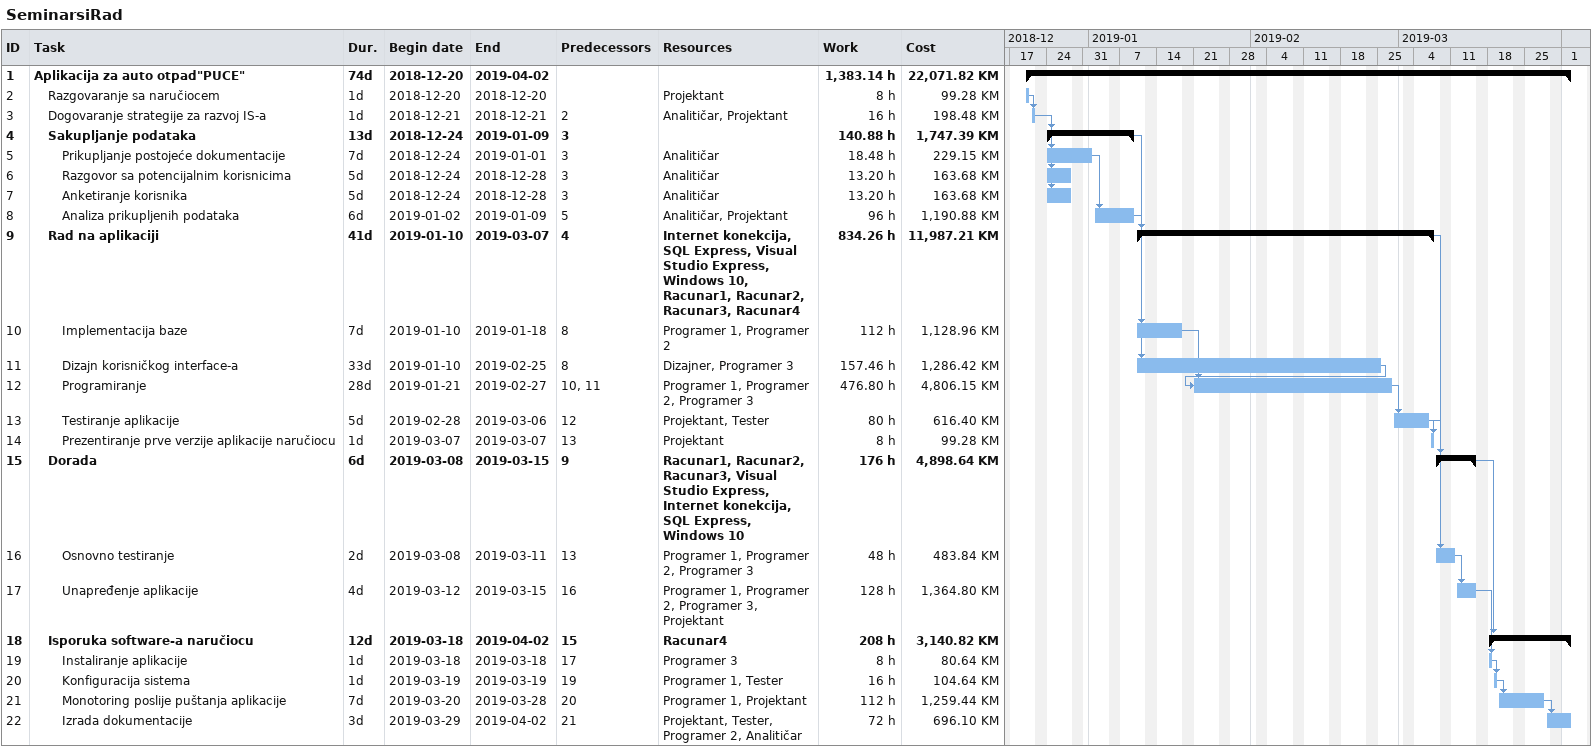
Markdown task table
SeminarsiRad

| ID | Level | Task | Duration | Start | Finish | Predecessors | Resources | Work (h) | Cost (KM) |
|---|---|---|---|---|---|---|---|---|---|
| 1 | 1 | **Aplikacija za auto otpad"PUCE"** | 74d | 2018-12-20 | 2019-04-02 |  |  | 1383.14 | 22071.82 |
| 2 | 2 | Razgovaranje sa naručiocem | 1d | 2018-12-20 | 2018-12-20 |  | Projektant | 8 | 99.28 |
| 3 | 2 | Dogovaranje strategije za razvoj IS-a | 1d | 2018-12-21 | 2018-12-21 | 2 | Analitičar, Projektant | 16 | 198.48 |
| 4 | 2 | **Sakupljanje podataka** | 13d | 2018-12-24 | 2019-01-09 | 3 |  | 140.88 | 1747.39 |
| 5 | 3 | Prikupljanje postojeće dokumentacije | 7d | 2018-12-24 | 2019-01-01 | 3 | Analitičar | 18.48 | 229.15 |
| 6 | 3 | Razgovor sa potencijalnim korisnicima | 5d | 2018-12-24 | 2018-12-28 | 3 | Analitičar | 13.20 | 163.68 |
| 7 | 3 | Anketiranje korisnika | 5d | 2018-12-24 | 2018-12-28 | 3 | Analitičar | 13.20 | 163.68 |
| 8 | 3 | Analiza prikupljenih podataka | 6d | 2019-01-02 | 2019-01-09 | 5 | Analitičar, Projektant | 96 | 1190.88 |
| 9 | 2 | **Rad na aplikaciji** | 41d | 2019-01-10 | 2019-03-07 | 4 | Internet konekcija, SQL Express, Visual Studio Express, Windows 10, Racunar1, Racunar2, Racunar3, Racunar4 | 834.26 | 11987.21 |
| 10 | 3 | Implementacija baze | 7d | 2019-01-10 | 2019-01-18 | 8 | Programer 1, Programer 2 | 112 | 1128.96 |
| 11 | 3 | Dizajn korisničkog interface-a | 33d | 2019-01-10 | 2019-02-25 | 8 | Dizajner, Programer 3 | 157.46 | 1286.42 |
| 12 | 3 | Programiranje | 28d | 2019-01-21 | 2019-02-27 | 10, 11 | Programer 1, Programer 2, Programer 3 | 476.80 | 4806.15 |
| 13 | 3 | Testiranje aplikacije | 5d | 2019-02-28 | 2019-03-06 | 12 | Projektant, Tester | 80 | 616.40 |
| 14 | 3 | Prezentiranje prve verzije aplikacije naručiocu | 1d | 2019-03-07 | 2019-03-07 | 13 | Projektant | 8 | 99.28 |
| 15 | 2 | **Dorada** | 6d | 2019-03-08 | 2019-03-15 | 9 | Racunar1, Racunar2, Racunar3, Visual Studio Express, Internet konekcija, SQL Express, Windows 10 | 176 | 4898.64 |
| 16 | 3 | Osnovno testiranje | 2d | 2019-03-08 | 2019-03-11 | 13 | Programer 1, Programer 2, Programer 3 | 48 | 483.84 |
| 17 | 3 | Unapređenje aplikacije | 4d | 2019-03-12 | 2019-03-15 | 16 | Programer 1, Programer 2, Programer 3, Projektant | 128 | 1364.80 |
| 18 | 2 | **Isporuka software-a naručiocu** | 12d | 2019-03-18 | 2019-04-02 | 15 | Racunar4 | 208 | 3140.82 |
| 19 | 3 | Instaliranje aplikacije | 1d | 2019-03-18 | 2019-03-18 | 17 | Programer 3 | 8 | 80.64 |
| 20 | 3 | Konfiguracija sistema | 1d | 2019-03-19 | 2019-03-19 | 19 | Programer 1, Tester | 16 | 104.64 |
| 21 | 3 | Monotoring poslije puštanja aplikacije | 7d | 2019-03-20 | 2019-03-28 | 20 | Programer 1, Projektant | 112 | 1259.44 |
| 22 | 3 | Izrada dokumentacije | 3d | 2019-03-29 | 2019-04-02 | 21 | Projektant, Tester, Programer 2, Analitičar | 72 | 696.10 |
